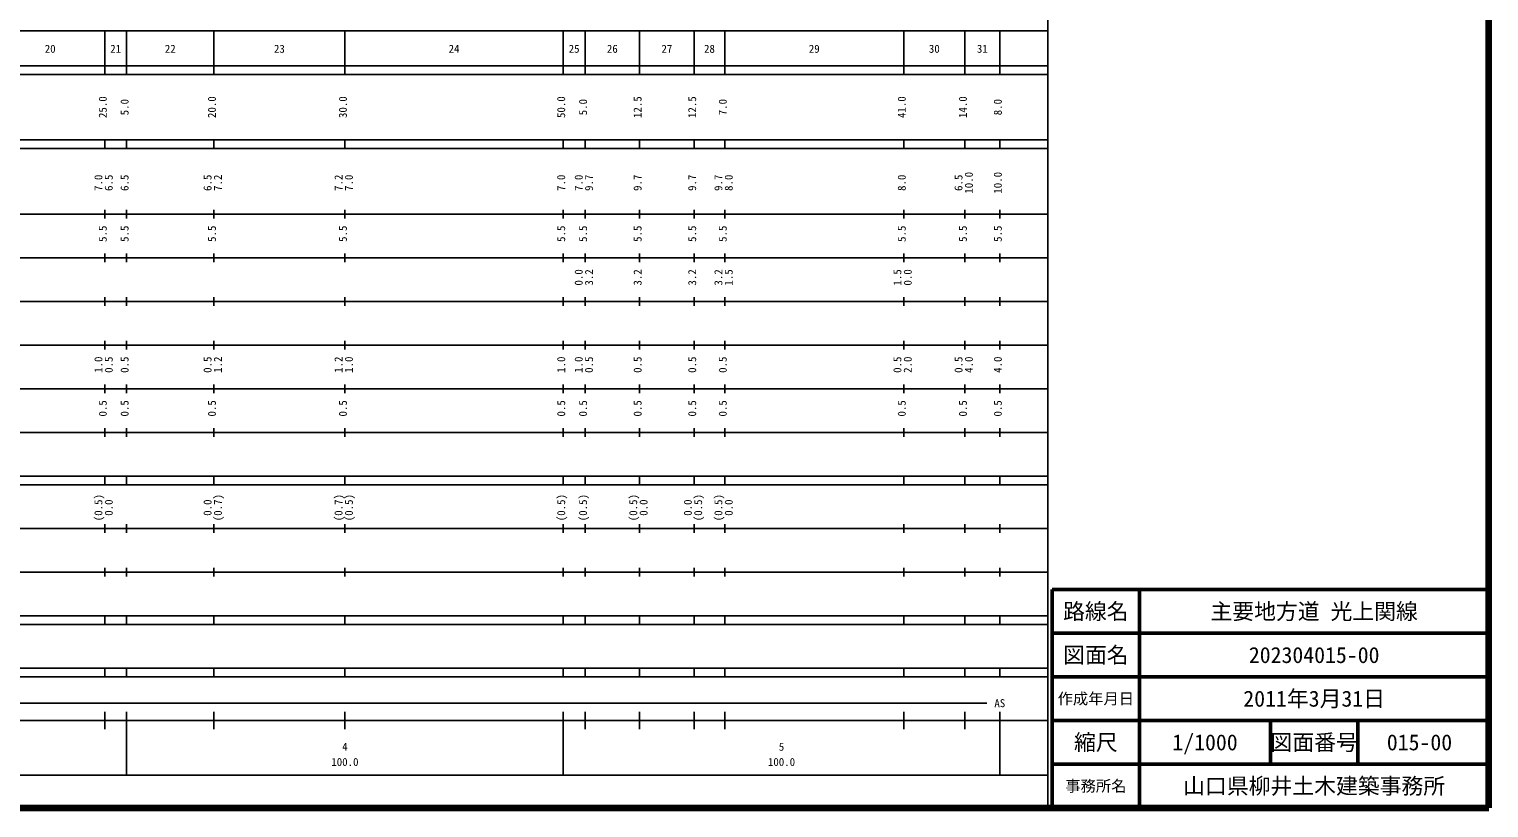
# Model space of a CAD drawing. Units: millimetres on the paper, enlarged 1000 times. Extents: x 40000 to 680000, y 20000 to 380000.
# Drawn here: x 345690 to 680000, y 20000 to 198357 of the extents above; entities that cross this region are included whole.
import ezdxf
from ezdxf.enums import TextEntityAlignment as Align

# ---------------------------------------------------------------- set-up
doc = ezdxf.new("R2010")
doc.units = ezdxf.units.MM
doc.header["$LTSCALE"] = 1000
for name, color, linetype, lineweight in [('M-TTL', 2, 'Continuous', 140), ('M-TTL-BAND', 7, 'Continuous', 25), ('M-TTL-FRAM', 2, 'Continuous', 50), ('M-TTL-LINE', 7, 'Continuous', 50)]:
    doc.layers.add(name, color=color, linetype=linetype, lineweight=lineweight)
doc.layers.add('M-TTL-TXT', color=7, linetype='Continuous')
doc.styles.add('ＭＳ ゴシック', font='')
doc.styles.get('ＭＳ ゴシック').set_extended_font_data('MS Gothic')

msp = doc.modelspace()

# ---------------------------------------------------------------- linework, layer by layer
at = {"layer": 'M-TTL'}
for p, q in [((680000, 20000), (680000, 380000)), ((40000, 20000), (680000, 20000))]:
    msp.add_line(p, q, dxfattribs=at)
at = {"layer": 'M-TTL-BAND'}
for p, q in [((579000, 20000), (579000, 370000)), ((68000, 198000), (579000, 198000)), ((363000, 188000), (363000, 198000)), ((368000, 188000), (368000, 198000)), ((388000, 188000), (388000, 198000)), ((418000, 188000), (418000, 198000)), ((468000, 188000), (468000, 198000)), ((473000, 188000), (473000, 198000)), ((485500, 188000), (485500, 198000)), ((498000, 188000), (498000, 198000)), ((505000, 188000), (505000, 198000)), ((546000, 188000), (546000, 198000)), ((560000, 188000), (560000, 198000)), ((568000, 188000), (568000, 198000)), ((40000, 190000), (579000, 190000)), ((40000, 188000), (579000, 188000)), ((40000, 173000), (579000, 173000)), ((40000, 171000), (579000, 171000)), ((363000, 171000), (363000, 173000)), ((368000, 171000), (368000, 173000)), ((388000, 171000), (388000, 173000)), ((418000, 171000), (418000, 173000)), ((468000, 171000), (468000, 173000)), ((473000, 171000), (473000, 173000)), ((485500, 171000), (485500, 173000)), ((498000, 171000), (498000, 173000)), ((505000, 171000), (505000, 173000)), ((546000, 171000), (546000, 173000)), ((560000, 171000), (560000, 173000)), ((568000, 171000), (568000, 173000)), ((40000, 156000), (579000, 156000)), ((363000, 155000), (363000, 157000)), ((368000, 155000), (368000, 157000)), ((388000, 155000), (388000, 157000)), ((418000, 155000), (418000, 157000)), ((468000, 155000), (468000, 157000)), ((473000, 155000), (473000, 157000)), ((485500, 155000), (485500, 157000)), ((498000, 155000), (498000, 157000)), ((505000, 155000), (505000, 157000)), ((546000, 155000), (546000, 157000)), ((560000, 155000), (560000, 157000)), ((568000, 155000), (568000, 157000)), ((46000, 146000), (579000, 146000)), ((363000, 145000), (363000, 147000)), ((368000, 145000), (368000, 147000)), ((388000, 145000), (388000, 147000)), ((418000, 145000), (418000, 147000)), ((468000, 145000), (468000, 147000)), ((473000, 145000), (473000, 147000)), ((485500, 145000), (485500, 147000)), ((498000, 145000), (498000, 147000)), ((505000, 145000), (505000, 147000)), ((546000, 145000), (546000, 147000)), ((560000, 145000), (560000, 147000)), ((568000, 145000), (568000, 147000)), ((52000, 136000), (579000, 136000)), ((363000, 135000), (363000, 137000)), ((368000, 135000), (368000, 137000)), ((388000, 135000), (388000, 137000)), ((418000, 135000), (418000, 137000)), ((468000, 135000), (468000, 137000)), ((473000, 135000), (473000, 137000)), ((485500, 135000), (485500, 137000)), ((498000, 135000), (498000, 137000)), ((505000, 135000), (505000, 137000)), ((546000, 135000), (546000, 137000)), ((560000, 135000), (560000, 137000)), ((568000, 135000), (568000, 137000)), ((46000, 126000), (579000, 126000)), ((363000, 125000), (363000, 127000)), ((368000, 125000), (368000, 127000)), ((388000, 125000), (388000, 127000)), ((418000, 125000), (418000, 127000)), ((468000, 125000), (468000, 127000)), ((473000, 125000), (473000, 127000)), ((485500, 125000), (485500, 127000)), ((498000, 125000), (498000, 127000)), ((505000, 125000), (505000, 127000)), ((546000, 125000), (546000, 127000)), ((560000, 125000), (560000, 127000)), ((568000, 125000), (568000, 127000)), ((52000, 116000), (579000, 116000)), ((363000, 115000), (363000, 117000)), ((368000, 115000), (368000, 117000)), ((388000, 115000), (388000, 117000)), ((418000, 115000), (418000, 117000)), ((468000, 115000), (468000, 117000)), ((473000, 115000), (473000, 117000)), ((485500, 115000), (485500, 117000)), ((498000, 115000), (498000, 117000)), ((505000, 115000), (505000, 117000)), ((546000, 115000), (546000, 117000)), ((560000, 115000), (560000, 117000)), ((568000, 115000), (568000, 117000)), ((363000, 105000), (363000, 107000)), ((368000, 105000), (368000, 107000)), ((388000, 105000), (388000, 107000)), ((418000, 105000), (418000, 107000)), ((468000, 105000), (468000, 107000)), ((473000, 105000), (473000, 107000)), ((485500, 105000), (485500, 107000)), ((498000, 105000), (498000, 107000)), ((505000, 105000), (505000, 107000)), ((546000, 105000), (546000, 107000)), ((560000, 105000), (560000, 107000)), ((568000, 105000), (568000, 107000)), ((46000, 106000), (579000, 106000)), ((40000, 96000), (579000, 96000)), ((40000, 94000), (579000, 94000)), ((363000, 94000), (363000, 96000)), ((368000, 94000), (368000, 96000)), ((388000, 94000), (388000, 96000)), ((418000, 94000), (418000, 96000)), ((468000, 94000), (468000, 96000)), ((473000, 94000), (473000, 96000)), ((485500, 94000), (485500, 96000)), ((498000, 94000), (498000, 96000)), ((505000, 94000), (505000, 96000)), ((546000, 94000), (546000, 96000)), ((560000, 94000), (560000, 96000)), ((568000, 94000), (568000, 96000)), ((49000, 84000), (579000, 84000)), ((363000, 83000), (363000, 85000)), ((368000, 83000), (368000, 85000)), ((388000, 83000), (388000, 85000)), ((418000, 83000), (418000, 85000)), ((468000, 83000), (468000, 85000)), ((473000, 83000), (473000, 85000)), ((485500, 83000), (485500, 85000)), ((498000, 83000), (498000, 85000)), ((505000, 83000), (505000, 85000)), ((546000, 83000), (546000, 85000)), ((560000, 83000), (560000, 85000)), ((568000, 83000), (568000, 85000)), ((40000, 74000), (579000, 74000)), ((363000, 73000), (363000, 75000)), ((368000, 73000), (368000, 75000)), ((388000, 73000), (388000, 75000)), ((418000, 73000), (418000, 75000)), ((468000, 73000), (468000, 75000)), ((473000, 73000), (473000, 75000)), ((485500, 73000), (485500, 75000)), ((498000, 73000), (498000, 75000)), ((505000, 73000), (505000, 75000)), ((546000, 73000), (546000, 75000)), ((560000, 73000), (560000, 75000)), ((568000, 73000), (568000, 75000)), ((40000, 64000), (579000, 64000)), ((363000, 62000), (363000, 64000)), ((368000, 62000), (368000, 64000)), ((388000, 62000), (388000, 64000)), ((418000, 62000), (418000, 64000)), ((468000, 62000), (468000, 64000)), ((473000, 62000), (473000, 64000)), ((485500, 62000), (485500, 64000)), ((498000, 62000), (498000, 64000)), ((505000, 62000), (505000, 64000)), ((546000, 62000), (546000, 64000)), ((560000, 62000), (560000, 64000)), ((568000, 62000), (568000, 64000)), ((40000, 62000), (579000, 62000)), ((40000, 52000), (579000, 52000)), ((363000, 50000), (363000, 52000)), ((368000, 50000), (368000, 52000)), ((388000, 50000), (388000, 52000)), ((418000, 50000), (418000, 52000)), ((468000, 50000), (468000, 52000)), ((473000, 50000), (473000, 52000)), ((485500, 50000), (485500, 52000)), ((498000, 50000), (498000, 52000)), ((505000, 50000), (505000, 52000)), ((546000, 50000), (546000, 52000)), ((560000, 50000), (560000, 52000)), ((568000, 50000), (568000, 52000)), ((40000, 50000), (579000, 50000)), ((71000, 44000), (565000, 44000)), ((363000, 38000), (363000, 42000)), ((368000, 27500), (368000, 42000)), ((388000, 38000), (388000, 42000)), ((418000, 38000), (418000, 42000)), ((468000, 27500), (468000, 42000)), ((473000, 38000), (473000, 42000)), ((485500, 38000), (485500, 42000)), ((498000, 38000), (498000, 42000)), ((505000, 38000), (505000, 42000)), ((546000, 38000), (546000, 42000)), ((560000, 38000), (560000, 42000)), ((568000, 27500), (568000, 42000)), ((40000, 40000), (579000, 40000)), ((68000, 27500), (579000, 27500))]:
    msp.add_line(p, q, dxfattribs=at)
at = {"layer": 'M-TTL-FRAM'}
for p, q in [((680000, 70000), (580000, 70000)), ((580000, 70000), (580000, 20000))]:
    msp.add_line(p, q, dxfattribs=at)
at = {"layer": 'M-TTL-LINE'}
for p, q in [((600000, 70000), (600000, 20000)), ((680000, 60000), (580000, 60000)), ((680000, 50000), (580000, 50000)), ((680000, 40000), (580000, 40000)), ((630000, 40000), (630000, 30000)), ((650000, 40000), (650000, 30000)), ((680000, 30000), (580000, 30000))]:
    msp.add_line(p, q, dxfattribs=at)

# ---------------------------------------------------------------- texts
at = {"layer": 'M-TTL-BAND', "style": 'ＭＳ ゴシック'}
for s, p in [('20', (350500, 192405)), ('21', (365500, 192405)), ('22', (378000, 192405)), ('23', (403000, 192405)), ('24', (443000, 192405)), ('25', (470500, 192405)), ('26', (479250, 192405)), ('27', (491750, 192405)), ('28', (501500, 192405)), ('29', (525500, 192405)), ('30', (553000, 192405)), ('31', (564000, 192405)), ('AS', (568000, 42500)), ('4', (418000, 32523)), ('5', (518000, 32523)), ('100.0', (418000, 29033)), ('100.0', (518000, 29033))]:
    msp.add_text(s, height=1833, dxfattribs=at).set_placement(p, align=Align.BOTTOM_CENTER)
for s, p in [('25.0', (364000, 180500)), ('5.0', (369000, 180500)), ('20.0', (389000, 180500)), ('30.0', (419000, 180500)), ('50.0', (469000, 180500)), ('5.0', (474000, 180500)), ('12.5', (486500, 180500)), ('12.5', (499000, 180500)), ('7.0', (506000, 180500)), ('41.0', (547000, 180500)), ('14.0', (561000, 180500)), ('8.0', (569000, 180500)), ('7.0', (363000, 163174)), ('6.5', (365370, 163174)), ('6.5', (369000, 163174)), ('6.5', (388000, 163174)), ('7.2', (390370, 163174)), ('7.2', (418000, 163174)), ('7.0', (420370, 163174)), ('7.0', (469000, 163174)), ('7.0', (473000, 163174)), ('9.7', (475370, 163174)), ('9.7', (486500, 163174)), ('9.7', (499000, 163174)), ('9.7', (505000, 163174)), ('8.0', (507370, 163174)), ('8.0', (547000, 163174)), ('6.5', (560000, 163174)), ('10.0', (562370, 163174)), ('10.0', (569000, 163174)), ('5.5', (364000, 151500)), ('5.5', (369000, 151500)), ('5.5', (389000, 151500)), ('5.5', (419000, 151500)), ('5.5', (469000, 151500)), ('5.5', (474000, 151500)), ('5.5', (486500, 151500)), ('5.5', (499000, 151500)), ('5.5', (506000, 151500)), ('5.5', (547000, 151500)), ('5.5', (561000, 151500)), ('5.5', (569000, 151500)), ('0.0', (473000, 141500)), ('3.2', (475370, 141500)), ('3.2', (486500, 141500)), ('3.2', (499000, 141500)), ('3.2', (505000, 141500)), ('1.5', (507370, 141500)), ('1.5', (546000, 141500)), ('0.0', (548370, 141500)), ('1.0', (363000, 121500)), ('0.5', (365370, 121500)), ('0.5', (369000, 121500)), ('0.5', (388000, 121500)), ('1.2', (390370, 121500)), ('1.2', (418000, 121500)), ('1.0', (420370, 121500)), ('1.0', (469000, 121500)), ('1.0', (473000, 121500)), ('0.5', (475370, 121500)), ('0.5', (486500, 121500)), ('0.5', (499000, 121500)), ('0.5', (506000, 121500)), ('0.5', (546000, 121500)), ('2.0', (548370, 121500)), ('0.5', (560000, 121500)), ('4.0', (562370, 121500)), ('4.0', (569000, 121500)), ('0.5', (364000, 111500)), ('0.5', (369000, 111500)), ('0.5', (389000, 111500)), ('0.5', (419000, 111500)), ('0.5', (469000, 111500)), ('0.5', (474000, 111500)), ('0.5', (486500, 111500)), ('0.5', (499000, 111500)), ('0.5', (506000, 111500)), ('0.5', (547000, 111500)), ('0.5', (561000, 111500)), ('0.5', (569000, 111500)), ('(0.5)', (363000, 88764)), ('0.0', (365370, 88764)), ('0.0', (388000, 88764)), ('(0.7)', (390370, 88764)), ('(0.7)', (418000, 88764)), ('(0.5)', (420370, 88764)), ('(0.5)', (469000, 88764)), ('(0.5)', (474000, 88764)), ('(0.5)', (485500, 88764)), ('0.0', (487870, 88764)), ('0.0', (498000, 88764)), ('(0.5)', (500370, 88764)), ('(0.5)', (505000, 88764)), ('0.0', (507370, 88764))]:
    msp.add_text(s, height=1833, rotation=90, dxfattribs=at).set_placement(p, align=Align.BOTTOM_CENTER)
at = {"layer": 'M-TTL-TXT', "style": 'ＭＳ ゴシック'}
for s, height, p in [('路線名', 3666, (590000, 65000)), ('路線名', 3666, (590000, 65000)), ('主要地方道 光上関線', 3666, (640000, 65000)), ('図面名', 3666, (590000, 55000)), ('図面名', 3666, (590000, 55000)), ('202304015-00', 3666, (640000, 55000)), ('2011年3月31日', 3666, (640000, 45000)), ('作成年月日', 2566, (590000, 45000)), ('作成年月日', 2566, (590000, 45000)), ('縮尺', 3666, (590000, 35000)), ('縮尺', 3666, (590000, 35000)), ('1/1000', 3666, (615000, 35000)), ('図面番号', 3666, (640000, 35000)), ('図面番号', 3666, (640000, 35000)), ('015-00', 3666, (664125, 35000)), ('山口県柳井土木建築事務所', 3666, (640000, 25000)), ('事務所名', 2566, (590000, 25000)), ('事務所名', 2566, (590000, 25000))]:
    msp.add_text(s, height=height, dxfattribs=at).set_placement(p, align=Align.MIDDLE_CENTER)

doc.saveas('drawing.dxf')
